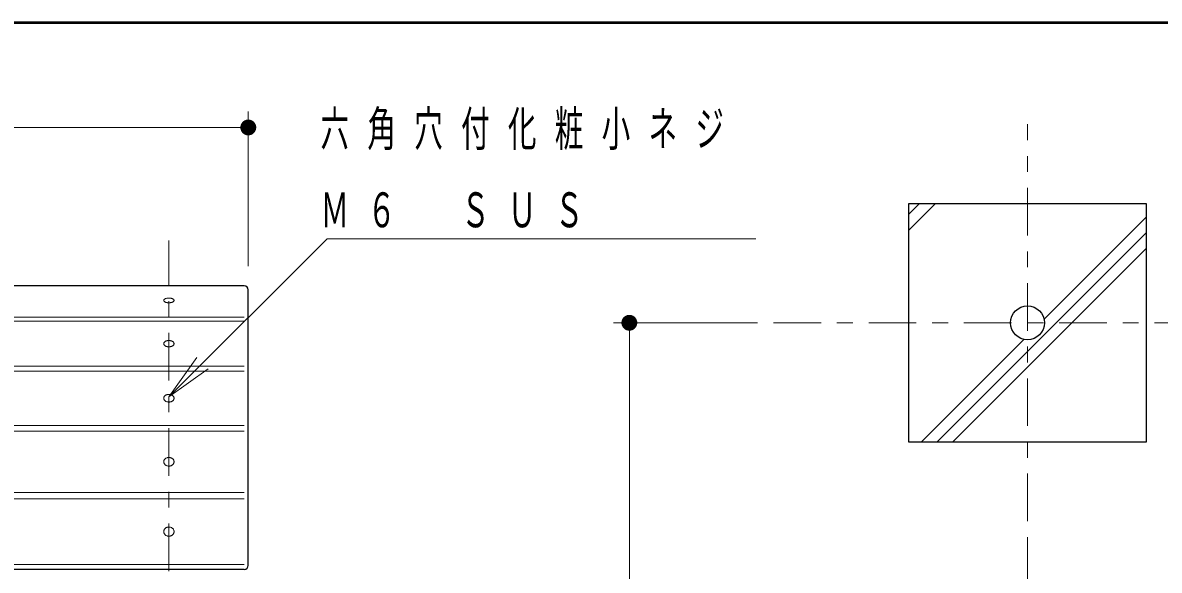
# Model space of a CAD drawing. Units: millimetres on the paper. Extents: x -365 to 0, y -26 to 257.
# Drawn here: x -247.1 to -175.6, y 222.5 to 257 of the extents above; entities that cross this region are included whole.
import ezdxf

# ---------------------------------------------------------------- set-up
doc = ezdxf.new("R2010")
doc.units = ezdxf.units.MM
doc.linetypes.add('USER2', pattern=[6, 3, -1, 1, -1])
doc.layers.add('1_20', color=7, linetype='Continuous', lineweight=25)
doc.layers.add('NAKAMURA図枠', color=7, linetype='Continuous', lineweight=13)
doc.styles.add('ＭＳ ゴシック', font='')
doc.styles.get('ＭＳ ゴシック').set_extended_font_data('MS Gothic')

# ---------------------------------------------------------------- blocks, each defined once
blk = doc.blocks.new('filled_dot')
at = {"color": 0, "linetype": 'Continuous', "lineweight": -2, "const_width": 1.25}
blk.add_lwpolyline([(-0.625, 0, 1), (0.625, 0, 1)], format="xyb", close=True, dxfattribs=at)

msp = doc.modelspace()

# ---------------------------------------------------------------- linework, layer by layer
at = {"layer": '1_20', "lineweight": 13}
for p, q in [((-232.944, 241.656), (-232.944, 251.403)), ((-307.944, 250.403), (-232.944, 250.403)), ((-191.372, 244.913), (-190.685, 245.6)), ((-191.372, 243.923), (-189.695, 245.6)), ((-182.828, 238.325), (-176.372, 244.781)), ((-189.563, 230.6), (-176.372, 243.791)), ((-188.573, 230.6), (-176.372, 242.801)), ((-200.872, 238.1), (-209.946, 238.1)), ((-208.946, 181.6), (-208.946, 238.1)), ((-190.553, 230.6), (-184.096, 237.057)), ((-237.944, 233.435), (-236.176, 235.91)), ((-237.944, 233.435), (-235.823, 235.557)), ((-235.469, 235.203), (-237.944, 233.435)), ((-183.872, 224.6), (-183.872, 216.525))]:
    msp.add_line(p, q, dxfattribs=at)
at = {"layer": '1_20', "linetype": 'USER2', "lineweight": 13}
for p, q in [((-183.872, 225.6), (-183.872, 250.6)), ((-237.944, 174.461), (-237.944, 243.291)), ((-199.872, 238.1), (-102.872, 238.1))]:
    msp.add_line(p, q, dxfattribs=at)
at = {"layer": '1_20'}
for p, q in [((-191.372, 245.6), (-191.372, 230.6)), ((-176.372, 245.6), (-191.372, 245.6)), ((-176.372, 230.6), (-176.372, 245.6)), ((-191.372, 230.6), (-176.372, 230.6))]:
    msp.add_line(p, q, dxfattribs=at)
at = {"layer": '1_20', "color": 40}
for p, q in [((-233.194, 240.425), (-307.694, 240.425)), ((-232.944, 222.817), (-232.944, 240.175)), ((-233.194, 222.567), (-307.694, 222.567))]:
    msp.add_line(p, q, dxfattribs=at)
at = {"layer": '1_20', "color": 40, "lineweight": 13}
for p, q in [((-233.194, 238.447), (-307.694, 238.447)), ((-233.194, 238.199), (-307.694, 238.199)), ((-233.194, 235.369), (-307.694, 235.369)), ((-233.194, 235.056), (-307.694, 235.056)), ((-233.194, 231.64), (-307.694, 231.64)), ((-233.194, 231.276), (-307.694, 231.276)), ((-233.194, 227.416), (-307.694, 227.416)), ((-233.194, 227.016), (-307.694, 227.016)), ((-233.194, 222.875), (-307.694, 222.875))]:
    msp.add_line(p, q, dxfattribs=at)
at = {"layer": '1_20', "lineweight": 13}
msp.add_lwpolyline([(-237.944, 233.435), (-227.982, 243.397), (-200.982, 243.397)], dxfattribs=at)
for points in [[(-238.269, 239.51), (-238.268, 239.496), (-238.264, 239.483), (-238.258, 239.471), (-238.249, 239.458), (-238.238, 239.446), (-238.225, 239.435), (-238.21, 239.424), (-238.193, 239.413), (-238.174, 239.403), (-238.153, 239.395), (-238.13, 239.387), (-238.106, 239.38), (-238.081, 239.374), (-238.055, 239.369), (-238.028, 239.365), (-238, 239.362), (-237.972, 239.36), (-237.944, 239.36), (-237.916, 239.36), (-237.888, 239.362), (-237.86, 239.365), (-237.833, 239.369), (-237.807, 239.374), (-237.781, 239.38), (-237.758, 239.387), (-237.735, 239.395), (-237.714, 239.403), (-237.695, 239.413), (-237.678, 239.424), (-237.662, 239.435), (-237.649, 239.446), (-237.639, 239.458), (-237.63, 239.471), (-237.624, 239.483), (-237.62, 239.496), (-237.619, 239.51), (-237.62, 239.523), (-237.624, 239.536), (-237.63, 239.548), (-237.639, 239.561), (-237.649, 239.573), (-237.662, 239.585), (-237.678, 239.596), (-237.695, 239.606), (-237.714, 239.616), (-237.735, 239.624), (-237.758, 239.632), (-237.781, 239.639), (-237.807, 239.645), (-237.833, 239.651), (-237.86, 239.654), (-237.888, 239.657), (-237.916, 239.659), (-237.944, 239.66), (-237.972, 239.659), (-238, 239.657), (-238.028, 239.654), (-238.055, 239.651), (-238.081, 239.645), (-238.106, 239.639), (-238.13, 239.632), (-238.153, 239.624), (-238.174, 239.616), (-238.193, 239.606), (-238.21, 239.596), (-238.225, 239.585), (-238.238, 239.573), (-238.249, 239.561), (-238.258, 239.548), (-238.264, 239.536), (-238.268, 239.523)], [(-238.269, 236.784), (-238.268, 236.767), (-238.264, 236.749), (-238.258, 236.732), (-238.249, 236.716), (-238.238, 236.7), (-238.225, 236.684), (-238.21, 236.669), (-238.193, 236.656), (-238.174, 236.643), (-238.153, 236.631), (-238.13, 236.62), (-238.106, 236.611), (-238.081, 236.603), (-238.055, 236.596), (-238.028, 236.591), (-238, 236.587), (-237.972, 236.585), (-237.944, 236.584), (-237.916, 236.585), (-237.888, 236.587), (-237.86, 236.591), (-237.833, 236.596), (-237.807, 236.603), (-237.781, 236.611), (-237.758, 236.62), (-237.735, 236.631), (-237.714, 236.643), (-237.695, 236.656), (-237.678, 236.669), (-237.662, 236.684), (-237.649, 236.7), (-237.639, 236.716), (-237.63, 236.732), (-237.624, 236.749), (-237.62, 236.767), (-237.619, 236.784), (-237.62, 236.801), (-237.624, 236.819), (-237.63, 236.836), (-237.639, 236.852), (-237.649, 236.868), (-237.662, 236.884), (-237.678, 236.899), (-237.695, 236.912), (-237.714, 236.925), (-237.735, 236.937), (-237.758, 236.948), (-237.781, 236.957), (-237.807, 236.965), (-237.833, 236.972), (-237.86, 236.977), (-237.888, 236.981), (-237.916, 236.983), (-237.944, 236.984), (-237.972, 236.983), (-238, 236.981), (-238.028, 236.977), (-238.055, 236.972), (-238.081, 236.965), (-238.106, 236.957), (-238.13, 236.948), (-238.153, 236.937), (-238.174, 236.925), (-238.193, 236.912), (-238.21, 236.899), (-238.225, 236.884), (-238.238, 236.868), (-238.249, 236.852), (-238.258, 236.836), (-238.264, 236.819), (-238.268, 236.801)], [(-238.269, 233.348), (-238.268, 233.327), (-238.264, 233.306), (-238.258, 233.286), (-238.249, 233.266), (-238.238, 233.246), (-238.225, 233.228), (-238.21, 233.21), (-238.193, 233.193), (-238.174, 233.178), (-238.153, 233.163), (-238.13, 233.151), (-238.106, 233.139), (-238.081, 233.13), (-238.055, 233.122), (-238.028, 233.115), (-238, 233.111), (-237.972, 233.108), (-237.944, 233.107), (-237.916, 233.108), (-237.888, 233.111), (-237.86, 233.115), (-237.833, 233.122), (-237.807, 233.13), (-237.781, 233.139), (-237.758, 233.151), (-237.735, 233.163), (-237.714, 233.178), (-237.695, 233.193), (-237.678, 233.21), (-237.662, 233.228), (-237.649, 233.246), (-237.639, 233.266), (-237.63, 233.286), (-237.624, 233.306), (-237.62, 233.327), (-237.619, 233.348), (-237.62, 233.369), (-237.624, 233.39), (-237.63, 233.411), (-237.639, 233.431), (-237.649, 233.45), (-237.662, 233.469), (-237.678, 233.486), (-237.695, 233.503), (-237.714, 233.519), (-237.735, 233.533), (-237.758, 233.546), (-237.781, 233.557), (-237.807, 233.567), (-237.833, 233.575), (-237.86, 233.581), (-237.888, 233.586), (-237.916, 233.588), (-237.944, 233.589), (-237.972, 233.588), (-238, 233.586), (-238.028, 233.581), (-238.055, 233.575), (-238.081, 233.567), (-238.106, 233.557), (-238.13, 233.546), (-238.153, 233.533), (-238.174, 233.519), (-238.193, 233.503), (-238.21, 233.486), (-238.225, 233.469), (-238.238, 233.45), (-238.249, 233.431), (-238.258, 233.411), (-238.264, 233.39), (-238.268, 233.369)], [(-238.269, 229.346), (-238.268, 229.322), (-238.264, 229.299), (-238.258, 229.275), (-238.249, 229.253), (-238.238, 229.231), (-238.225, 229.21), (-238.21, 229.19), (-238.193, 229.171), (-238.174, 229.153), (-238.153, 229.137), (-238.13, 229.123), (-238.106, 229.11), (-238.081, 229.099), (-238.055, 229.09), (-238.028, 229.083), (-238, 229.078), (-237.972, 229.075), (-237.944, 229.073), (-237.916, 229.075), (-237.888, 229.078), (-237.86, 229.083), (-237.833, 229.09), (-237.807, 229.099), (-237.781, 229.11), (-237.758, 229.123), (-237.735, 229.137), (-237.714, 229.153), (-237.695, 229.171), (-237.678, 229.19), (-237.662, 229.21), (-237.649, 229.231), (-237.639, 229.253), (-237.63, 229.275), (-237.624, 229.299), (-237.62, 229.322), (-237.619, 229.346), (-237.62, 229.37), (-237.624, 229.393), (-237.63, 229.416), (-237.639, 229.439), (-237.649, 229.461), (-237.662, 229.482), (-237.678, 229.502), (-237.695, 229.521), (-237.714, 229.539), (-237.735, 229.555), (-237.758, 229.569), (-237.781, 229.582), (-237.807, 229.593), (-237.833, 229.602), (-237.86, 229.609), (-237.888, 229.614), (-237.916, 229.617), (-237.944, 229.618), (-237.972, 229.617), (-238, 229.614), (-238.028, 229.609), (-238.055, 229.602), (-238.081, 229.593), (-238.106, 229.582), (-238.13, 229.569), (-238.153, 229.555), (-238.174, 229.539), (-238.193, 229.521), (-238.21, 229.502), (-238.225, 229.482), (-238.238, 229.461), (-238.249, 229.439), (-238.258, 229.416), (-238.264, 229.393), (-238.268, 229.37)], [(-238.269, 224.945), (-238.268, 224.92), (-238.264, 224.894), (-238.258, 224.869), (-238.249, 224.845), (-238.238, 224.822), (-238.225, 224.799), (-238.21, 224.777), (-238.193, 224.757), (-238.174, 224.738), (-238.153, 224.721), (-238.13, 224.706), (-238.106, 224.692), (-238.081, 224.68), (-238.055, 224.67), (-238.028, 224.663), (-238, 224.657), (-237.972, 224.654), (-237.944, 224.653), (-237.916, 224.654), (-237.888, 224.657), (-237.86, 224.663), (-237.833, 224.67), (-237.807, 224.68), (-237.781, 224.692), (-237.758, 224.706), (-237.735, 224.721), (-237.714, 224.738), (-237.695, 224.757), (-237.678, 224.777), (-237.662, 224.799), (-237.649, 224.822), (-237.639, 224.845), (-237.63, 224.869), (-237.624, 224.894), (-237.62, 224.92), (-237.619, 224.945), (-237.62, 224.971), (-237.624, 224.996), (-237.63, 225.021), (-237.639, 225.045), (-237.649, 225.069), (-237.662, 225.091), (-237.678, 225.113), (-237.695, 225.133), (-237.714, 225.152), (-237.735, 225.169), (-237.758, 225.185), (-237.781, 225.198), (-237.807, 225.21), (-237.833, 225.22), (-237.86, 225.227), (-237.888, 225.233), (-237.916, 225.236), (-237.944, 225.237), (-237.972, 225.236), (-238, 225.233), (-238.028, 225.227), (-238.055, 225.22), (-238.081, 225.21), (-238.106, 225.198), (-238.13, 225.185), (-238.153, 225.169), (-238.174, 225.152), (-238.193, 225.133), (-238.21, 225.113), (-238.225, 225.091), (-238.238, 225.069), (-238.249, 225.045), (-238.258, 225.021), (-238.264, 224.996), (-238.268, 224.971)]]:
    msp.add_lwpolyline(points, close=True, dxfattribs=at)
at = {"layer": '1_20'}
msp.add_circle((-183.872, 238.1), 1.067, dxfattribs=at)
at = {"layer": '1_20', "color": 40}
for centre, start, end in [((-233.194, 240.175), 0, 90), ((-233.194, 222.817), 270, 0)]:
    msp.add_arc(centre, 0.25, start, end, dxfattribs=at)
at = {"layer": 'NAKAMURA図枠', "lineweight": 50}
msp.add_line((0, 257), (-365, 257), dxfattribs=at)

# ---------------------------------------------------------------- block references
at = {"layer": '1_20', "lineweight": 13, "xscale": 0.4, "yscale": 0.4}
for p, rotation in [((-232.944, 250.403), 180), ((-208.946, 238.1), 270)]:
    msp.add_blockref('filled_dot', p, dxfattribs=dict(at, rotation=rotation))

# ---------------------------------------------------------------- texts
at = {"layer": '1_20', "char_height": 2.199, "attachment_point": 4, "style": 'ＭＳ ゴシック'}
for s, insert in [('\\T1.64;\\W0.6;六角穴付化粧小ネジ', (-228.399, 250.197)), ('\\T1.64;\\W0.6;Ｍ６\u3000ＳＵＳ\u3000\u3000\u3000', (-228.399, 245.197))]:
    msp.add_mtext(s, dxfattribs=dict(at, insert=insert))

doc.saveas('drawing.dxf')
